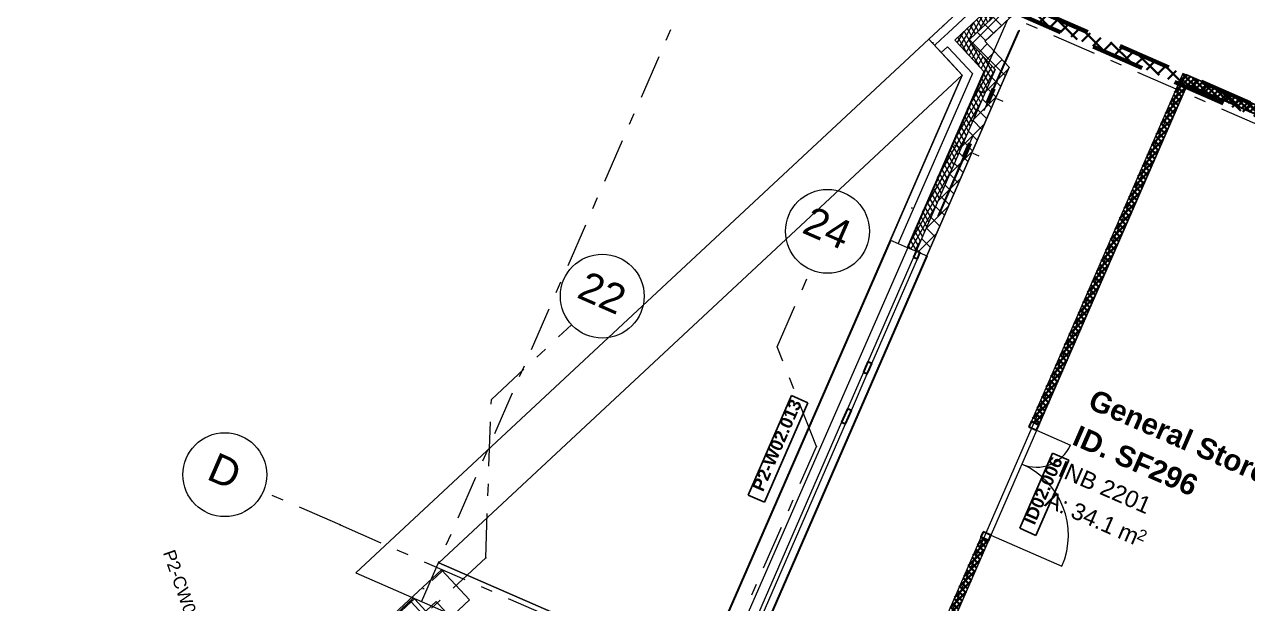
# Model space of a CAD drawing. Header units: millimetres. Extents: x -37281 to 954596, y -59787 to 956680.
# Drawn here: x -4049 to 10541, y -522 to 6379 of the extents above; entities that cross this region are included whole.
import ezdxf
from ezdxf.enums import TextEntityAlignment as Align

# ---------------------------------------------------------------- set-up
doc = ezdxf.new("R2010")
doc.units = ezdxf.units.MM
doc.header["$MEASUREMENT"] = 0
for name, pattern in [('Dot & Dashed', [670.277762, 352.777767, -176.388884, 0, -141.111112]), ('Double Dashed', [1093.611073, 529.166651, -211.666656, 141.111112, -211.666656]), ('Long Dashed', [1058.333302, 634.99999, -423.333311])]:
    doc.linetypes.add(name, pattern=pattern)
for name, color, linetype in [('A-15-M_Bracing', 7, 'Continuous'), ('A-15-MG_Structural_Grid', 7, 'Continuous'), ('A-20-M_Floor_Slab', 7, 'Continuous'), ('A-25-M_Wall_Ext_Existing_HUB', 7, 'Continuous'), ('A-25-M_Wall_Int', 7, 'Continuous'), ('ArchiCAD Window Markers', 7, 'Continuous'), ('ArchiCAD Windows', 7, 'Continuous'), ('Demolished_A-25-M_Wall_Int', 7, 'Continuous'), ('New_A-05-M_Gross_Int_Circulation', 7, 'Continuous'), ('New_A-15-MG_Structural_Grid_Phase_2', 7, 'Continuous'), ('New_A-25-M_Curtain_Wall', 7, 'Continuous'), ('New_A-25-M_Wall_Ext', 7, 'Continuous'), ('New_A-25-M_Wall_Int', 7, 'Continuous'), ('New_A-35-M_FFE-Zone', 7, 'Continuous'), ('New_ArchiCAD Door Markers', 7, 'Continuous'), ('New_ArchiCAD Doors', 7, 'Continuous')]:
    doc.layers.add(name, color=color, linetype=linetype)
for name, color, linetype, lineweight in [('A-15-M_Bracing_Pen_No__20', 7, 'Continuous', 0), ('A-15-M_Bracing_Pen_No__88', 8, 'Continuous', 20), ('A-20-M_Floor_Slab_Pen_No__89', 8, 'Continuous', 20), ('A-25-M_Curtain_Wall_Pen_No__85', 8, 'Continuous', 20), ('A-25-M_Wall_Ext_Existing_HUB_Pen_No__1', 7, 'Continuous', 13), ('A-25-M_Wall_Ext_Existing_HUB_Pen_No__87', 8, 'Continuous', 20), ('A-25-M_Wall_Int_Pen_No__1', 7, 'Continuous', 13), ('A-30-M_Stair_Pen_No__1', 7, 'Continuous', 13), ('A-30-M_Stair_Pen_No__2', 8, 'Continuous', 15), ('ArchiCAD Window Markers_Pen_No__1', 7, 'Continuous', 13), ('ArchiCAD Window Markers_Pen_No__5', 7, 'Continuous', 25), ('ArchiCAD Windows_Pen_No__1', 7, 'Continuous', 13), ('ArchiCAD Windows_Pen_No__83', 8, 'Continuous', 20), ('Demolished_A-25-M_Wall_Int_Pen_No__175', 1, 'Continuous', 35), ('Demolished_A-25-M_Wall_Int_Pen_No__177', 1, 'Continuous', 70), ('New_A-25-M_Curtain_Wall_Pen_No__87', 8, 'Continuous', 20), ('New_A-25-M_Curtain_Wall_Pen_No__90', 8, 'Continuous', 20), ('New_A-25-M_Wall_Ext_Pen_No__89', 8, 'Continuous', 20), ('New_A-25-M_Wall_Int_Pen_No__1', 7, 'Continuous', 13), ('New_A-25-M_Wall_Int_Pen_No__155', 5, 'Continuous', 35), ('New_ArchiCAD Door Markers_Pen_No__1', 7, 'Continuous', 13), ('New_ArchiCAD Door Markers_Pen_No__5', 7, 'Continuous', 25), ('New_ArchiCAD Doors_Pen_No__1', 7, 'Continuous', 13), ('New_ArchiCAD Zone Stamps_Pen_No__9', 7, 'Continuous', 13)]:
    doc.layers.add(name, color=color, linetype=linetype, lineweight=lineweight)
for name, color, linetype, lineweight, true_color in [('A-15-M_Bracing_Pen_No__28', 7, 'Continuous', 50, 0x2a2a2a), ('A-15-M_Bracing_Pen_No__81', 7, 'Continuous', 20, 0x6a6a6a), ('A-15-MG_Structural_Grid_Pen_No__163', 7, 'Continuous', 0, 0x750077), ('A-25-M_Curtain_Wall_Pen_No__46', 7, 'Continuous', 35, 0x444444), ('A-25-M_Wall_Ext_Existing_HUB_Pen_No__107', 7, 'Continuous', 15, 0xa6a6a6), ('A-25-M_Wall_Int_Pen_No__107', 7, 'Continuous', 15, 0xa6a6a6), ('ArchiCAD Windows_Pen_No__23', 7, 'Continuous', 30, 0x2a2a2a), ('ArchiCAD Windows_Pen_No__43', 7, 'Continuous', 30, 0x444444), ('New_A-05-M_Gross_Int_Circulation_Pen_No__74', 7, 'Continuous', 20, 0x606060), ('New_A-15-MG_Structural_Grid_Phase_2_Pen_No__222', 7, 'Continuous', 13, 0x65af33), ('New_A-25-M_Curtain_Wall_Pen_No__69', 7, 'Continuous', 20, 0x606060), ('New_A-35-M_FFE-Zone_Pen_No__74', 7, 'Continuous', 20, 0x606060), ('New_ArchiCAD Doors_Pen_No__43', 7, 'Continuous', 30, 0x444444), ('New_ArchiCAD Doors_Pen_No__63', 7, 'Continuous', 20, 0x606060)]:
    doc.layers.add(name, color=color, linetype=linetype, lineweight=lineweight, true_color=true_color)
doc.styles.add('GENERATED_STYLE_1', font='')
doc.styles.add('GENERATED_STYLE_2', font='')
doc.styles.add('GENERATED_STYLE_3', font='')
doc.styles.add('GENERATED_STYLE_4', font='')
doc.styles.get('GENERATED_STYLE_1').set_extended_font_data('Swis721 BT', bold=True)
doc.styles.get('GENERATED_STYLE_2').set_extended_font_data('Arial', bold=True)
doc.styles.get('GENERATED_STYLE_3').set_extended_font_data('Arial')
doc.styles.get('GENERATED_STYLE_4').set_extended_font_data('Swis721 BT')
doc.dimstyles.new('GENERATED_STYLE__2', dxfattribs={"dimtxt": 0.18, "dimasz": 273.6, "dimexe": 0.18, "dimexo": 0.0625, "dimgap": 0.09, "dimtad": 0, "dimtih": 1, "dimtoh": 1, "dimdec": 4, "dimzin": 0, "dimdsep": 46, "dimcen": 0.09, "dimadec": 0, "dimazin": 0, "dimtfac": 1, "dimtdec": 4, "dimtmove": 0, "dimatfit": 3, "dimldrblk": 'ARROWHEAD_5', "dimfxl": 1, "dimtolj": 1, "dimtzin": 0, "dimarcsym": 0})
pattern_1 = [(103.994, (0, 0), (-1137.96, 451.32), [0, -965.2, 0, -1079.5, 0, -1031.875]), (73.994, (0, 0), (-1195.13, 1745.3), [0, -520.7, 0, -869.95, 0, -333.375]), (33.994, (-311.5, -716.2), (785.41, 1814.82), [0, -317.5, 0, -1143, 0, -1492.25]), (23.994, (-311.5, -716.2), (250.28, 1972.77), [0, -158.75, 0, -749.3, 0, -857.25])]
pattern_2 = [(60, (0, 0), (-43.30127, 25), []), (120, (0, 0), (43.30127, 25), [])]
pattern_3 = [(45, (0, 0), (-91.9239, 91.9239), []), (135, (0, 0), (91.9239, 91.9239), [])]
pattern_4 = [(45, (0, 0), (-35.35534, 35.35534), []), (135, (0, 0), (35.35534, 35.35534), [])]

# ---------------------------------------------------------------- blocks, each defined once
blk = doc.blocks.new('General Store Room_INB 2201_17_3', base_point=(10519, 2073))
at = {"layer": 'New_A-35-M_FFE-Zone_Pen_No__74', "linetype": 'Continuous'}
for p, q in [((9823, 5669), (6306, -2397)), ((13388, 4115), (9823, 5669))]:
    blk.add_line(p, q, dxfattribs=at)
at = {"layer": 'New_ArchiCAD Zone Stamps_Pen_No__9'}
for tag, height, style, p in [('ROOM_NAME', 250, 'GENERATED_STYLE_2', (8722, 2041)), ('zoneNameLine2', 250, 'GENERATED_STYLE_2', (8534, 1609)), ('ROOM_NUMBER', 200, 'GENERATED_STYLE_3', (8345, 1188)), ('measuredAreaCode', 200, 'GENERATED_STYLE_3', (8188, 828)), ('DUMMY_649', 200, 'GENERATED_STYLE_3', (8496, 694)), ('DUMMY_650', 200, 'GENERATED_STYLE_3', (8985, 481)), ('DUMMY_651', 133, 'GENERATED_STYLE_3', (9264, 374))]:
    blk.add_attdef(tag, text='', height=height, rotation=336.4404, dxfattribs=dict(at, style=style)).set_placement(p, align=Align.TOP_LEFT)
blk = doc.blocks.new('Hub Circulation-Second_SF014_18_3', base_point=(12677, 5773))
at = {"layer": 'New_A-05-M_Gross_Int_Circulation_Pen_No__74', "linetype": 'Continuous'}
for p, q in [((7791, 6537), (7409, 6181)), ((7409, 6181), (7697, 5872)), ((7697, 5872), (6715, 3621)), ((6235, -2399), (9805, 5787)), ((9805, 5787), (12144, 4767)), ((6715, 3621), (4492, -1476))]:
    blk.add_line(p, q, dxfattribs=at)
at = {"layer": 'New_ArchiCAD Zone Stamps_Pen_No__9'}
for tag, height, style, p in [('ROOM_NAME', 250, 'GENERATED_STYLE_2', (11347, 7549)), ('zoneNameLine2', 250, 'GENERATED_STYLE_2', (11158, 7117)), ('ROOM_NUMBER', 200, 'GENERATED_STYLE_3', (10970, 6696)), ('measuredAreaCode', 200, 'GENERATED_STYLE_3', (10813, 6336)), ('ROOM_WALLS_PRM', 200, 'GENERATED_STYLE_3', (11120, 6202)), ('DUMMY_649', 200, 'GENERATED_STYLE_3', (11749, 5928)), ('DUMMY_650', 133, 'GENERATED_STYLE_3', (12029, 5821))]:
    blk.add_attdef(tag, text='', height=height, rotation=336.4404, dxfattribs=dict(at, style=style)).set_placement(p, align=Align.TOP_LEFT)
blk = doc.blocks.new('Slab_3_3', base_point=(4098, -1742))
at = {"layer": 'A-20-M_Floor_Slab_Pen_No__89', "linetype": 'Continuous', "flags": 128}
blk.add_lwpolyline([(4098, -1742), (7679, 6433), (7409, 6182), (7864, 6610), (7781, 6699), (15385, 13776), (15456, 13700), (17775, 15858), (18446, 15136), (19354, 17218), (53673, 2253), (46448, -14318), (43562, -13060), (41505, -17778), (12656, -5199), (14459, -1065), (11927, 39), (10024, -4326)], close=True, dxfattribs=at)
blk = doc.blocks.new('Slab_5_3', base_point=(7137, 5777))
at = {"layer": 'A-20-M_Floor_Slab_Pen_No__89', "linetype": 'Continuous', "flags": 128}
blk.add_lwpolyline([(7137, 5777), (892, -35), (4010, -1395)], close=True, dxfattribs=at)
blk = doc.blocks.new('Slab_10_3', base_point=(-2725, -4069))
at = {"layer": 'New_A-25-M_Wall_Ext_Pen_No__89', "linetype": 'Continuous', "flags": 128}
blk.add_lwpolyline([(-2725, -4069), (977, -624), (861, -499), (-2841, -3944)], close=True, dxfattribs=at)
blk = doc.blocks.new('Curtain Wall_10_3')
at = {"layer": 'New_A-25-M_Curtain_Wall_Pen_No__87', "linetype": 'Continuous', "flags": 128}
for points in [[(602, -467), (565, -501), (-2033, -2919), (-2052, -2936), (-2070, -2953), (-3096, -3909), (-3133, -3943)], [(-2044, -2908), (554, -490)], [(591, -456), (554, -490)], [(554, -490), (565, -501)], [(565, -501), (701, -648)], [(602, -467), (591, -456)], [(602, -467), (602, -467)], [(738, -614), (602, -467)], [(738, -614), (701, -648), (-1897, -3066), (-1915, -3083), (-1934, -3100), (-2960, -4055), (-2997, -4089)], [(738, -614), (738, -614)], [(-2044, -2908), (-2081, -2942)], [(-2033, -2919), (-2044, -2908)], [(-3107, -3897), (-2081, -2942)], [(-2081, -2942), (-2070, -2953)], [(-2070, -2953), (-1934, -3100)], [(-2033, -2919), (-1897, -3066)], [(-3144, -3931), (-3107, -3897)], [(-3133, -3943), (-3144, -3931)], [(-3107, -3897), (-3096, -3909)], [(-3096, -3909), (-2960, -4055)], [(-3133, -3943), (-3133, -3943)], [(-2997, -4089), (-3133, -3943)], [(-2997, -4089), (-2997, -4089)]]:
    blk.add_lwpolyline(points, dxfattribs=at)
blk = doc.blocks.new('Triple Window 19')
at = {"layer": 'ArchiCAD Windows_Pen_No__1', "linetype": 'Continuous'}
for p, q in [((-2818, 0), (-2818, -50)), ((2818, 0), (2818, -50))]:
    blk.add_line(p, q, dxfattribs=at)
at = {"layer": 'ArchiCAD Windows_Pen_No__23', "linetype": 'Continuous'}
for p, q in [((-2818, 335), (2818, 335)), ((-2818, -140), (2818, -140))]:
    blk.add_line(p, q, dxfattribs=at)
at = {"layer": 'ArchiCAD Windows_Pen_No__43', "linetype": 'Continuous'}
for p, q in [((-2818, 0), (-2743, 0)), ((-2743, 0), (-2743, -50)), ((-1380, -50), (-1380, 0)), ((-1380, 0), (-1312, 0)), ((-1312, 0), (-1244, 0)), ((-1244, 0), (-1244, -50)), ((-770, -50), (-770, 0)), ((-770, 0), (-682, 0)), ((-682, 0), (-595, 0)), ((-595, 0), (-595, -50)), ((2743, -50), (2743, 0)), ((2743, 0), (2818, 0)), ((-2743, -50), (-2818, -50)), ((-1312, -50), (-1380, -50)), ((-1244, -50), (-1312, -50)), ((-682, -50), (-770, -50)), ((-595, -50), (-682, -50)), ((2818, -50), (2743, -50))]:
    blk.add_line(p, q, dxfattribs=at)
at = {"layer": 'ArchiCAD Windows_Pen_No__83', "linetype": 'Continuous'}
for p, q in [((-2743, 0), (-1380, 0)), ((-1244, 0), (-770, 0)), ((-595, 0), (2743, 0)), ((-1380, -50), (-2743, -50)), ((-770, -50), (-1244, -50)), ((2743, -50), (-595, -50))]:
    blk.add_line(p, q, dxfattribs=at)
blk = doc.blocks.new('Window Stamp 18_2')
at = {"layer": 'ArchiCAD Window Markers_Pen_No__5', "linetype": 'Continuous'}
for p, q in [((647, 339), (-647, 339)), ((-647, 339), (-647, 127)), ((647, 127), (647, 339)), ((-647, 127), (647, 127)), ((-647, 127), (647, 127))]:
    blk.add_line(p, q, dxfattribs=at)
at = {"layer": 'ArchiCAD Window Markers_Pen_No__1', "style": 'GENERATED_STYLE_1'}
blk.add_attdef('AC_WIDO_ID', text='', height=150, dxfattribs=at).set_placement((-589, 172), align=Align.BOTTOM_LEFT)
blk = doc.blocks.new('Wall_8_3', base_point=(3808, -1858))
at = {"layer": 'A-25-M_Wall_Ext_Existing_HUB_Pen_No__107', "linetype": 'Continuous'}
h = blk.add_hatch(dxfattribs=at)
h.set_pattern_fill('Batt_Insulation_0003', color=256, style=0, pattern_type=2)
h.set_pattern_definition(pattern_2)
h.paths.add_polyline_path([(7396, 5821), (6481, 3723), (6587, 3677), (7532, 5844)])
h = blk.add_hatch(dxfattribs=at)
h.set_pattern_fill('Concrete_Block_0003', color=256, style=0, pattern_type=2)
h.set_pattern_definition(pattern_3)
h.paths.add_polyline_path([(7532, 5844), (6587, 3677), (6587, 3677), (6633, 3657), (6715, 3621), (7697, 5872)])
h = blk.add_hatch(dxfattribs=at)
h.set_pattern_fill('613_01__ad_AR_SAND_0003', color=256, style=0, pattern_type=2)
h.set_pattern_definition(pattern_1)
h.paths.add_polyline_path([(6280, 3811), (6374, 3770), (7258, 5797), (7137, 5777)])
at = {"layer": 'A-25-M_Wall_Ext_Existing_HUB_Pen_No__1', "linetype": 'Continuous'}
for p, q in [((7532, 5844), (6587, 3677)), ((7258, 5797), (6374, 3770)), ((7396, 5821), (6481, 3723)), ((6280, 3811), (6374, 3770)), ((6374, 3770), (6481, 3723)), ((6481, 3723), (6587, 3677)), ((6587, 3677), (6587, 3677)), ((6587, 3677), (6633, 3657)), ((6633, 3657), (6715, 3621))]:
    blk.add_line(p, q, dxfattribs=at)
at = {"layer": 'A-25-M_Wall_Ext_Existing_HUB_Pen_No__1', "linetype": 'Continuous', "flags": 128}
for points in [[(6715, 3621), (7697, 5872)], [(7137, 5777), (6280, 3811)]]:
    blk.add_lwpolyline(points, dxfattribs=at)
at = {"layer": 'ArchiCAD Window Markers'}
ref = blk.add_blockref('Window Stamp 18_2', (5154, 1228), dxfattribs=dict(at, rotation=66.44041487563835))
ref.add_attrib('AC_WIDO_ID', 'P2-W02.013', dxfattribs={"layer": 'ArchiCAD Window Markers_Pen_No__1', "color": 7, "height": 150, "rotation": 66.4404, "style": 'GENERATED_STYLE_1'}).set_placement((4802, 784), align=Align.BOTTOM_LEFT)
at = {"layer": 'ArchiCAD Windows', "color": 251, "linetype": 'Continuous', "lineweight": 20, "true_color": 0x606060, "xscale": -1, "zscale": 1000, "rotation": 66.44041487563835}
blk.add_blockref('Triple Window 19', (5461, 1094), dxfattribs=at)
blk = doc.blocks.new('Wall_15_3', base_point=(-98, -155))
at = {"layer": 'A-25-M_Wall_Ext_Existing_HUB_Pen_No__107', "linetype": 'Continuous'}
h = blk.add_hatch(dxfattribs=at)
h.set_pattern_fill('613_01__ad_AR_SAND_0003', color=256, style=0, pattern_type=2)
h.set_pattern_definition(pattern_1)
h.paths.add_polyline_path([(3808, -1858), (3902, -1899), (4061, -1536), (4010, -1395)])
h = blk.add_hatch(dxfattribs=at)
h.set_pattern_fill('Batt_Insulation_0003', color=256, style=0, pattern_type=2)
h.set_pattern_definition(pattern_2)
h.paths.add_polyline_path([(4009, -1946), (4115, -1992), (4174, -1855), (4118, -1697)])
h = blk.add_hatch(dxfattribs=at)
h.set_pattern_fill('Concrete_Block_0003', color=256, style=0, pattern_type=2)
h.set_pattern_definition(pattern_3)
h.paths.add_polyline_path([(4115, -1992), (4243, -2048), (4174, -1855)])
at = {"layer": 'A-25-M_Wall_Ext_Existing_HUB_Pen_No__1', "linetype": 'Continuous'}
for p, q in [((3808, -1858), (4010, -1395)), ((3902, -1899), (4061, -1536)), ((4009, -1946), (4118, -1697)), ((4115, -1992), (4174, -1855))]:
    blk.add_line(p, q, dxfattribs=at)
at = {"layer": 'A-25-M_Wall_Ext_Existing_HUB_Pen_No__1', "linetype": 'Continuous', "flags": 128}
for points in [[(3902, -1899), (3808, -1858)], [(4009, -1946), (3902, -1899)], [(4115, -1992), (4009, -1946)], [(4243, -2048), (4115, -1992)]]:
    blk.add_lwpolyline(points, dxfattribs=at)
at = {"layer": 'A-25-M_Wall_Ext_Existing_HUB_Pen_No__87', "linetype": 'Continuous', "flags": 128}
for points in [[(4010, -1395), (892, -35)], [(-98, -155), (977, -624)], [(1043, -653), (3808, -1858)]]:
    blk.add_lwpolyline(points, dxfattribs=at)
blk = doc.blocks.new('Wall_16_3', base_point=(-98, -155))
at = {"layer": 'A-25-M_Wall_Ext_Existing_HUB_Pen_No__87', "linetype": 'Continuous', "flags": 128}
for points in [[(6738, 6206), (-98, -155)], [(7137, 5777), (6738, 6206)], [(892, -35), (7137, 5777)]]:
    blk.add_lwpolyline(points, dxfattribs=at)
blk = doc.blocks.new('Wall_19_3', base_point=(10142, -4103))
at = {"layer": 'A-25-M_Wall_Int_Pen_No__107', "linetype": 'Continuous'}
for points in [[(12731, 2159), (10023, -4051), (10037, -4057), (12745, 2153)], [(10142, -4103), (12850, 2108), (12836, 2114), (10128, -4097)]]:
    blk.add_hatch(color=256, dxfattribs=at).paths.add_polyline_path(points)
at = {"layer": 'A-25-M_Wall_Int_Pen_No__1', "linetype": 'Continuous'}
for p, q in [((12745, 2153), (10037, -4057)), ((10128, -4097), (12836, 2114))]:
    blk.add_line(p, q, dxfattribs=at)
at = {"layer": 'A-25-M_Wall_Int_Pen_No__1', "linetype": 'Continuous', "flags": 128}
for points in [[(12731, 2159), (10023, -4051)], [(10142, -4103), (12850, 2108)], [(12850, 2108), (12731, 2159)], [(10023, -4051), (10142, -4103)]]:
    blk.add_lwpolyline(points, dxfattribs=at)
blk = doc.blocks.new('Wall_78_3', base_point=(17337, 16069))
at = {"layer": 'A-25-M_Wall_Ext_Existing_HUB_Pen_No__107', "linetype": 'Continuous'}
h = blk.add_hatch(dxfattribs=at)
h.set_pattern_fill('613_01__ad_AR_SAND_0003', color=256, style=0, pattern_type=2)
h.set_pattern_definition(pattern_1)
h.paths.add_polyline_path([(7468, 6885), (6738, 6206), (6808, 6131), (7537, 6810)])
h = blk.add_hatch(dxfattribs=at)
h.set_pattern_fill('Batt_Insulation_0003', color=256, style=0, pattern_type=2)
h.set_pattern_definition(pattern_2)
h.paths.add_polyline_path([(7132, 6273), (7211, 6189), (7696, 6640), (7617, 6724)])
h = blk.add_hatch(dxfattribs=at)
h.set_pattern_fill('Concrete_Block_0003', color=256, style=0, pattern_type=2)
h.set_pattern_definition(pattern_3)
h.paths.add_polyline_path([(7313, 6284), (7409, 6182), (7791, 6537), (7696, 6640)])
h = blk.add_hatch(dxfattribs=at)
h.set_pattern_fill('Concrete_Block_0003', color=256, style=0, pattern_type=2)
h.set_pattern_definition(pattern_3)
h.paths.add_polyline_path([(7306, 6086), (7409, 6182), (7313, 6284), (7211, 6189)])
h = blk.add_hatch(dxfattribs=at)
h.set_pattern_fill('Batt_Insulation_0003', color=256, style=0, pattern_type=2)
h.set_pattern_definition(pattern_2)
h.paths.add_polyline_path([(7127, 6110), (7211, 6189), (7132, 6273), (7048, 6194)])
h = blk.add_hatch(dxfattribs=at)
h.set_pattern_fill('Batt_Insulation_0003', color=256, style=0, pattern_type=2)
h.set_pattern_definition(pattern_2)
h.paths.add_polyline_path([(7222, 6008), (7306, 6086), (7211, 6189), (7127, 6110)])
h = blk.add_hatch(dxfattribs=at)
h.set_pattern_fill('613_01__ad_AR_SAND_0003', color=256, style=0, pattern_type=2)
h.set_pattern_definition(pattern_1)
h.paths.add_polyline_path([(6966, 5961), (7041, 6031), (6963, 6115), (6888, 6045)])
h = blk.add_hatch(dxfattribs=at)
h.set_pattern_fill('613_01__ad_AR_SAND_0003', color=256, style=0, pattern_type=2)
h.set_pattern_definition(pattern_1)
h.paths.add_polyline_path([(7061, 5858), (7136, 5928), (7041, 6031), (6966, 5961)])
at = {"layer": 'A-25-M_Wall_Ext_Existing_HUB_Pen_No__1', "linetype": 'Continuous'}
for p, q in [((7537, 6810), (6969, 6280)), ((7617, 6724), (7132, 6273)), ((7696, 6640), (7313, 6284)), ((6969, 6280), (6883, 6200)), ((7313, 6284), (7211, 6189)), ((6883, 6200), (6808, 6131)), ((7132, 6273), (7048, 6194)), ((7127, 6110), (7048, 6194)), ((7306, 6086), (7211, 6189)), ((6963, 6115), (6888, 6045)), ((6888, 6045), (6966, 5961)), ((6963, 6115), (7041, 6031)), ((7041, 6031), (7136, 5928)), ((7222, 6008), (7127, 6110)), ((6966, 5961), (7061, 5858))]:
    blk.add_line(p, q, dxfattribs=at)
at = {"layer": 'A-25-M_Wall_Ext_Existing_HUB_Pen_No__1', "linetype": 'Continuous', "flags": 128}
for points in [[(7468, 6885), (6738, 6206)], [(7409, 6182), (7791, 6537)], [(6738, 6206), (7061, 5858)]]:
    blk.add_lwpolyline(points, dxfattribs=at)
blk = doc.blocks.new('Wall_92_3', base_point=(7780, 6661))
at = {"layer": 'Demolished_A-25-M_Wall_Int_Pen_No__175', "linetype": 'Continuous'}
h = blk.add_hatch(dxfattribs=at)
h.set_pattern_fill('Concrete_Block_0003', color=256, style=0, pattern_type=2)
h.set_pattern_definition(pattern_3)
h.paths.add_polyline_path([(7734, 6555), (7728, 6541), (11492, 4900), (11498, 4914), (11538, 5005), (11544, 5019), (7780, 6661), (7774, 6647)])
h = blk.add_hatch(dxfattribs=at)
h.set_pattern_fill('Concrete_Block_0003', color=256, style=0, pattern_type=2)
h.set_pattern_definition(pattern_3)
h.paths.add_polyline_path([(12604, 4432), (12598, 4418), (12883, 4294), (12889, 4307), (12929, 4399), (12935, 4413), (12650, 4537), (12644, 4523)])
at = {"layer": 'Demolished_A-25-M_Wall_Int_Pen_No__177', "linetype": 'Long Dashed'}
for p, q in [((11498, 4914), (11538, 5005)), ((11544, 5019), (11524, 5028)), ((11538, 5005), (11544, 5019)), ((11492, 4900), (11472, 4909)), ((11492, 4900), (11498, 4914)), ((12604, 4432), (12644, 4523)), ((12644, 4523), (12650, 4537)), ((12650, 4537), (12670, 4528)), ((12598, 4418), (12604, 4432)), ((12598, 4418), (12618, 4409))]:
    blk.add_line(p, q, dxfattribs=at)
at = {"layer": 'Demolished_A-25-M_Wall_Int_Pen_No__177', "linetype": 'Long Dashed', "flags": 128}
for points in [[(7780, 6661), (7728, 6541)], [(11544, 5019), (7780, 6661)], [(7728, 6541), (11492, 4900)], [(12935, 4413), (12650, 4537)], [(12598, 4418), (12883, 4294)]]:
    blk.add_lwpolyline(points, dxfattribs=at)
blk = doc.blocks.new('Wall_101_3', base_point=(6738, 6206))
at = {"layer": 'A-25-M_Wall_Ext_Existing_HUB_Pen_No__107', "linetype": 'Continuous'}
h = blk.add_hatch(dxfattribs=at)
h.set_pattern_fill('Concrete_Block_0003', color=256, style=0, pattern_type=2)
h.set_pattern_definition(pattern_3)
h.paths.add_polyline_path([(7306, 6086), (7532, 5844), (7697, 5872), (7409, 6182)])
h = blk.add_hatch(dxfattribs=at)
h.set_pattern_fill('Batt_Insulation_0003', color=256, style=0, pattern_type=2)
h.set_pattern_definition(pattern_2)
h.paths.add_polyline_path([(7222, 6008), (7396, 5821), (7532, 5844), (7306, 6086)])
h = blk.add_hatch(dxfattribs=at)
h.set_pattern_fill('613_01__ad_AR_SAND_0003', color=256, style=0, pattern_type=2)
h.set_pattern_definition(pattern_1)
h.paths.add_polyline_path([(7061, 5858), (7137, 5777), (7258, 5797), (7136, 5928)])
at = {"layer": 'A-25-M_Wall_Ext_Existing_HUB_Pen_No__1', "linetype": 'Continuous'}
for p, q in [((7222, 6008), (7396, 5821)), ((7306, 6086), (7532, 5844)), ((7136, 5928), (7258, 5797))]:
    blk.add_line(p, q, dxfattribs=at)
at = {"layer": 'A-25-M_Wall_Ext_Existing_HUB_Pen_No__1', "linetype": 'Continuous', "flags": 128}
for points in [[(7697, 5872), (7409, 6182)], [(7061, 5858), (7137, 5777)]]:
    blk.add_lwpolyline(points, dxfattribs=at)
blk = doc.blocks.new('Wall_113_3', base_point=(9769, 5794))
at = {"layer": 'A-25-M_Wall_Int_Pen_No__107', "linetype": 'Continuous'}
blk.add_hatch(color=256, dxfattribs=at).paths.add_polyline_path([(13392, 4122), (13386, 4108), (13404, 4113), (13405, 4116)])
at = {"layer": 'New_A-25-M_Wall_Int_Pen_No__155', "linetype": 'Continuous'}
h = blk.add_hatch(dxfattribs=at)
h.set_pattern_fill('Grid_5x5_Diagonal_0003', color=256, style=0, pattern_type=2)
h.set_pattern_definition(pattern_4)
h.paths.add_polyline_path([(13545, 4148), (9769, 5794), (9776, 5774), (9778, 5771), (9788, 5745), (9801, 5713), (9811, 5686), (9813, 5682), (9820, 5663), (13386, 4108), (13392, 4122), (13409, 4114), (13414, 4115), (13446, 4123), (13486, 4133), (13516, 4141), (13521, 4142)])
at = {"layer": 'A-25-M_Wall_Int_Pen_No__1', "linetype": 'Continuous'}
blk.add_line((13405, 4116), (13404, 4113), dxfattribs=at)
at = {"layer": 'New_A-25-M_Wall_Int_Pen_No__1', "linetype": 'Continuous', "flags": 128}
for points in [[(13545, 4148), (9769, 5794)], [(9820, 5663), (13386, 4108)]]:
    blk.add_lwpolyline(points, dxfattribs=at)
blk = doc.blocks.new('Door Stamp 17[21]_3', base_point=(7660, 958))
at = {"layer": 'New_ArchiCAD Door Markers_Pen_No__5', "linetype": 'Continuous'}
for p, q in [((8214, 1269), (7823, 374)), ((8017, 289), (8408, 1185)), ((8017, 289), (8408, 1185)), ((8408, 1185), (8214, 1269)), ((7823, 374), (8017, 289))]:
    blk.add_line(p, q, dxfattribs=at)
at = {"layer": 'New_ArchiCAD Door Markers_Pen_No__1', "style": 'GENERATED_STYLE_1'}
blk.add_attdef('AC_WIDO_ID', text='', height=150, rotation=66.4404, dxfattribs=at).set_placement((8041, 387), align=Align.BOTTOM_LEFT)
blk = doc.blocks.new('Double Door Asymmetric 19[22]_3')
at = {"layer": 'New_ArchiCAD Doors_Pen_No__1', "linetype": 'Continuous'}
for p, q in [((7975, 1644), (7962, 1650)), ((7978, 1643), (7975, 1644)), ((7996, 1635), (7978, 1643)), ((8019, 1625), (7996, 1635)), ((8037, 1617), (8019, 1625)), ((8040, 1616), (8037, 1617)), ((8053, 1610), (8040, 1616)), ((7372, 260), (7358, 266)), ((7375, 259), (7372, 260)), ((7392, 251), (7375, 259)), ((7415, 241), (7392, 251)), ((7433, 233), (7415, 241)), ((7436, 232), (7433, 233)), ((7450, 226), (7436, 232))]:
    blk.add_line(p, q, dxfattribs=at)
at = {"layer": 'New_ArchiCAD Doors_Pen_No__43', "linetype": 'Continuous'}
for p, q in [((7959, 1644), (7933, 1583)), ((7959, 1644), (7962, 1650)), ((8051, 1604), (7959, 1644)), ((8053, 1610), (7962, 1650)), ((8051, 1604), (8053, 1610)), ((7933, 1583), (8024, 1543)), ((8024, 1543), (8051, 1604)), ((7387, 333), (7361, 272)), ((7479, 293), (7387, 333)), ((7453, 232), (7479, 293)), ((7361, 272), (7358, 266)), ((7450, 226), (7358, 266)), ((7361, 272), (7453, 232)), ((7453, 232), (7450, 226))]:
    blk.add_line(p, q, dxfattribs=at)
at = {"layer": 'New_ArchiCAD Doors_Pen_No__63', "linetype": 'Continuous'}
for p, q in [((8024, 1543), (8428, 1367)), ((7479, 293), (8326, -76))]:
    blk.add_line(p, q, dxfattribs=at)
for centre, radius, start, end in [((8024, 1543), 440, 246.4404, 336.4404), ((7479, 293), 924, 336.4404, 66.4404)]:
    blk.add_arc(centre, radius, start, end, dxfattribs=at)
at = {"layer": 'New_ArchiCAD Door Markers'}
ref = blk.add_blockref('Door Stamp 17[21]_3', (7660, 958), dxfattribs=at)
ref.add_attrib('AC_WIDO_ID', 'ID02.006', dxfattribs={"layer": 'New_ArchiCAD Door Markers_Pen_No__1', "color": 7, "height": 150, "rotation": 66.4404, "style": 'GENERATED_STYLE_1'}).set_placement((8041, 387), align=Align.BOTTOM_LEFT)
blk = doc.blocks.new('Wall_140_3', base_point=(-1917, -21005))
at = {"layer": 'New_A-25-M_Wall_Int_Pen_No__155', "linetype": 'Continuous'}
h = blk.add_hatch(dxfattribs=at)
h.set_pattern_fill('Grid_5x5_Diagonal_0003', color=256, style=0, pattern_type=2)
h.set_pattern_definition(pattern_4)
h.paths.add_polyline_path([(7962, 1650), (7975, 1644), (7978, 1643), (7996, 1635), (8019, 1625), (8037, 1617), (8040, 1616), (8053, 1610), (9820, 5663), (9813, 5682), (9811, 5686), (9801, 5713), (9788, 5745), (9778, 5771), (9776, 5774), (9769, 5794)])
h = blk.add_hatch(dxfattribs=at)
h.set_pattern_fill('Grid_5x5_Diagonal_0003', color=256, style=0, pattern_type=2)
h.set_pattern_definition(pattern_4)
h.paths.add_polyline_path([(5335, -4375), (5348, -4381), (5351, -4382), (5368, -4389), (5391, -4399), (5410, -4407), (5412, -4409), (5426, -4415), (6092, -2887), (6079, -2881), (6085, -2867), (6098, -2873), (6300, -2411), (6286, -2405), (6292, -2391), (6306, -2397), (7450, 226), (7436, 232), (7433, 233), (7415, 241), (7392, 251), (7375, 259), (7372, 260), (7358, 266), (6047, -2742), (6041, -2756), (6039, -2758), (6014, -2817), (6013, -2820), (6007, -2834)])
at = {"layer": 'New_A-25-M_Wall_Int_Pen_No__1', "linetype": 'Continuous'}
for p, q in [((7975, 1644), (7962, 1650)), ((7978, 1643), (7975, 1644)), ((7996, 1635), (7978, 1643)), ((8019, 1625), (7996, 1635)), ((8037, 1617), (8019, 1625)), ((8040, 1616), (8037, 1617)), ((8053, 1610), (8040, 1616)), ((7372, 260), (7358, 266)), ((7375, 259), (7372, 260)), ((7392, 251), (7375, 259)), ((7415, 241), (7392, 251)), ((7433, 233), (7415, 241)), ((7436, 232), (7433, 233)), ((7450, 226), (7436, 232))]:
    blk.add_line(p, q, dxfattribs=at)
at = {"layer": 'New_A-25-M_Wall_Int_Pen_No__1', "linetype": 'Continuous', "flags": 128}
for points in [[(9769, 5794), (7962, 1650)], [(8053, 1610), (9820, 5663)], [(7358, 266), (6047, -2742)], [(6306, -2397), (7450, 226)]]:
    blk.add_lwpolyline(points, dxfattribs=at)
at = {"layer": 'New_ArchiCAD Doors', "color": 251, "linetype": 'Continuous', "lineweight": 20, "true_color": 0x606060}
blk.add_blockref('Double Door Asymmetric 19[22]_3', (0, 0), dxfattribs=at)
blk = doc.blocks.new('Column_13_3', base_point=(7837, 6360))
at = {"layer": 'A-15-M_Bracing_Pen_No__81', "linetype": 'Continuous', "lineweight": 0, "true_color": 0x353535}
blk.add_hatch(color=250, dxfattribs=at).paths.add_polyline_path([(7516, 5611), (7507, 5615), (7434, 5448), (7443, 5444)])
at = {"layer": 'A-15-M_Bracing_Pen_No__20', "linetype": 'Continuous'}
for p, q in [((7514, 5618), (7552, 5707)), ((7401, 5561), (7328, 5593)), ((7436, 5440), (7397, 5351)), ((7548, 5497), (7621, 5465))]:
    blk.add_line(p, q, dxfattribs=at)
blk.add_point((7475, 5529), dxfattribs=at)
at = {"layer": 'A-15-M_Bracing_Pen_No__28', "linetype": 'Continuous'}
for p, q in [((7507, 5615), (7434, 5448)), ((7516, 5611), (7443, 5444)), ((7507, 5615), (7516, 5611)), ((7434, 5448), (7443, 5444))]:
    blk.add_line(p, q, dxfattribs=at)
at = {"layer": 'A-15-M_Bracing_Pen_No__88', "linetype": 'Continuous', "flags": 128}
for points in [[(7507, 5615), (7811, 6312)], [(7516, 5611), (7820, 6308)], [(7811, 6312), (7820, 6308)]]:
    blk.add_lwpolyline(points, dxfattribs=at)
blk = doc.blocks.new('Column_14_3', base_point=(6829, 4048))
at = {"layer": 'A-15-M_Bracing_Pen_No__81', "linetype": 'Continuous', "lineweight": 0, "true_color": 0x353535}
blk.add_hatch(color=250, dxfattribs=at).paths.add_polyline_path([(7232, 4960), (7223, 4964), (7150, 4797), (7159, 4793)])
at = {"layer": 'A-15-M_Bracing_Pen_No__20', "linetype": 'Continuous'}
for p, q in [((7230, 4967), (7269, 5056)), ((7117, 4910), (7044, 4942)), ((7264, 4846), (7337, 4814)), ((7152, 4789), (7113, 4700))]:
    blk.add_line(p, q, dxfattribs=at)
blk.add_point((7191, 4878), dxfattribs=at)
at = {"layer": 'A-15-M_Bracing_Pen_No__28', "linetype": 'Continuous'}
for p, q in [((7223, 4964), (7150, 4797)), ((7223, 4964), (7232, 4960)), ((7232, 4960), (7159, 4793)), ((7150, 4797), (7159, 4793))]:
    blk.add_line(p, q, dxfattribs=at)
at = {"layer": 'A-15-M_Bracing_Pen_No__88', "linetype": 'Continuous', "flags": 128}
for points in [[(7150, 4797), (6846, 4099)], [(7159, 4793), (6855, 4095)], [(6855, 4095), (6846, 4099)]]:
    blk.add_lwpolyline(points, dxfattribs=at)
blk = doc.blocks.new('ST01.03')
at = {"layer": 'A-30-M_Stair_Pen_No__1', "linetype": 'Continuous'}
for p, q in [((0, 1590), (0, 4399.048)), ((0, 4399.048), (2697, 4399.048)), ((2697, 4399.048), (2697, 0)), ((650, 1355), (650, 3799.048)), ((650, 3799.048), (2047, 3799.048)), ((2047, 3799.048), (2047, 0)), ((0, 3080), (1300, 3080)), ((1300, 1120), (1300, 3199.048)), ((1300, 3199.048), (1397, 3199.048)), ((1397, 3199.048), (1397, 0)), ((2697, 3080), (1397, 3080)), ((0, 2800), (1300, 2800)), ((2697, 2800), (1397, 2800)), ((0, 2520), (1300, 2520)), ((2697, 2520), (1397, 2520)), ((0, 2240), (1300, 2240)), ((2697, 2240), (1397, 2240)), ((0, 1960), (1300, 1960)), ((2697, 1960), (1397, 1960)), ((0, 1680), (1300, 1680)), ((2697, 1680), (1397, 1680)), ((0, 1590), (1300, 1120)), ((525.532, 1400), (1300, 1400)), ((2697, 1400), (1397, 1400)), ((2697, 1120), (1397, 1120)), ((2697, 840), (1397, 840)), ((2697, 560), (1397, 560)), ((2697, 280), (1397, 280)), ((2047, 0), (1397, 280)), ((2047, 0), (2697, 280)), ((2697, 0), (1397, 0)), ((2697, 0), (1397, 0))]:
    blk.add_line(p, q, dxfattribs=at)
blk.add_point((1300, 1120), dxfattribs=at)
blk = doc.blocks.new('Standard grid marker')
at = {"layer": 'A-15-MG_Structural_Grid_Pen_No__163', "linetype": 'Double Dashed'}
blk.add_line((1000, 0), (29726, 0), dxfattribs=at)
at = {"layer": 'A-15-MG_Structural_Grid_Pen_No__163', "style": 'GENERATED_STYLE_4'}
for tag, p in [('AC_MarkerText_1_0', (-500, 41)), ('AC_MarkerText_1_1', (31226, 41))]:
    blk.add_attdef(tag, text='', height=350, rotation=90, dxfattribs=at).set_placement(p, align=Align.MIDDLE_CENTER)
blk = doc.blocks.new('Standard grid marker_3')
at = {"layer": 'A-15-MG_Structural_Grid_Pen_No__163', "linetype": 'Double Dashed'}
for q in [(0, 0), (74255, 0)]:
    blk.add_line((1000, 0), q, dxfattribs=at)
at = {"layer": 'A-15-MG_Structural_Grid_Pen_No__163', "linetype": 'Continuous'}
blk.add_circle((-500, 0), 500, dxfattribs=at)
at = {"layer": 'A-15-MG_Structural_Grid_Pen_No__163', "linetype": 'Double Dashed'}
blk.add_point((1000, 0), dxfattribs=at)
blk.add_point((1000, 0), dxfattribs=at)
at = {"layer": 'A-15-MG_Structural_Grid_Pen_No__163', "style": 'GENERATED_STYLE_4'}
for tag, p in [('AC_MarkerText_1_0', (-500, 43)), ('AC_MarkerText_1_1', (75755, 43))]:
    blk.add_attdef(tag, text='', height=350, rotation=360, dxfattribs=at).set_placement(p, align=Align.MIDDLE_CENTER)
blk = doc.blocks.new('ST01.03_2')
at = {"layer": 'A-30-M_Stair_Pen_No__2', "linetype": 'Continuous'}
blk.add_hatch(color=256, dxfattribs=at).paths.add_polyline_path([(750, 0, 1), (550, 0, 1)])
at = {"layer": 'A-30-M_Stair_Pen_No__1', "linetype": 'Continuous'}
for p, q in [((0, 1590), (0, 4399.048)), ((0, 4399.048), (2697, 4399.048)), ((2697, 4399.048), (2697, 0)), ((650, 1355), (650, 3799.048)), ((650, 3799.048), (2047, 3799.048)), ((2047, 3799.048), (2047, 0)), ((1300, 1120), (1300, 3199.048)), ((1300, 3199.048), (1397, 3199.048)), ((1397, 3199.048), (1397, 0)), ((0, 1590), (1300, 1120)), ((0, 0), (0, 1483.665)), ((0, 1483.665), (1300, 1013.665)), ((0, 1400), (231.414, 1400)), ((650, 1248.665), (0, 968.665)), ((650, 0), (650, 1248.665)), ((650, 1248.665), (1300, 968.665)), ((0, 1120), (1005.882, 1120)), ((1300, 0), (1300, 1013.665)), ((0, 840), (1300, 840)), ((0, 560), (1300, 560)), ((0, 280), (1300, 280)), ((2047, 0), (1397, 280)), ((2047, 0), (2697, 280)), ((0, 0), (1300, 0)), ((0, 0), (1300, 0)), ((2697, 0), (1397, 0))]:
    blk.add_line(p, q, dxfattribs=at)
blk.add_circle((650, 0), 100, dxfattribs=at)
blk = doc.blocks.new('Standard grid marker[38]_3', base_point=(3388, 1824))
at = {"layer": 'New_A-15-MG_Structural_Grid_Phase_2_Pen_No__222', "linetype": 'Double Dashed'}
for p, q in [((1521, 1911), (2478, 2801)), ((1453, 23), (1521, 1911)), ((1453, 23), (-32482, -31555))]:
    blk.add_line(p, q, dxfattribs=at)
at = {"layer": 'New_A-15-MG_Structural_Grid_Phase_2_Pen_No__222', "linetype": 'Continuous'}
blk.add_circle((2844, 3142), 500, dxfattribs=at)
at = {"layer": 'New_A-15-MG_Structural_Grid_Phase_2_Pen_No__222', "linetype": 'Double Dashed'}
blk.add_point((1453, 23), dxfattribs=at)
at = {"layer": 'New_A-15-MG_Structural_Grid_Phase_2_Pen_No__222', "style": 'GENERATED_STYLE_4'}
blk.add_attdef('AC_MarkerText_1', text='', height=350, rotation=336.4404, dxfattribs=at).set_placement((2844, 3183), align=Align.MIDDLE_CENTER)
blk = doc.blocks.new('Beam_2_3', base_point=(-3111, -3901))
at = {"layer": 'New_A-25-M_Curtain_Wall_Pen_No__69', "linetype": 'Dot & Dashed'}
blk.add_line((-3111, -3901), (937, -134), dxfattribs=at)
at = {"layer": 'New_A-25-M_Curtain_Wall_Pen_No__90', "linetype": 'Continuous'}
for p, q in [((-3124, -3886), (924, -119)), ((1259, -479), (924, -119)), ((-2789, -4246), (1259, -479)), ((-2789, -4246), (-3124, -3886))]:
    blk.add_line(p, q, dxfattribs=at)
blk = doc.blocks.new('ARROWHEAD_5')
at = {"color": 0, "linetype": 'Continuous', "lineweight": 0}
blk.add_line((0, 0), (-1, 0), dxfattribs=at)
blk.add_solid([(-1, 0.2679), (0, 0), (-1, -0.2679), (-1, 0.2679)], dxfattribs=at)
blk = doc.blocks.new('Standard grid marker[56]_3', base_point=(-9544, -32918))
at = {"layer": 'New_A-15-MG_Structural_Grid_Phase_2_Pen_No__222', "linetype": 'Double Dashed'}
for p, q in [((4930, 2539), (5330, 3456)), ((5398, 1348), (4930, 2539)), ((-8782, -31172), (5398, 1348))]:
    blk.add_line(p, q, dxfattribs=at)
at = {"layer": 'New_A-15-MG_Structural_Grid_Phase_2_Pen_No__222', "linetype": 'Continuous'}
blk.add_circle((5530, 3914), 500, dxfattribs=at)
at = {"layer": 'New_A-15-MG_Structural_Grid_Phase_2_Pen_No__222', "linetype": 'Double Dashed'}
blk.add_point((5398, 1348), dxfattribs=at)
at = {"layer": 'New_A-15-MG_Structural_Grid_Phase_2_Pen_No__222', "style": 'GENERATED_STYLE_4'}
for tag, p in [('AC_MarkerText_1_1', (5530, 3955)), ('AC_MarkerText_1_0', (-10573, -32973))]:
    blk.add_attdef(tag, text='', height=350, rotation=336.4404, dxfattribs=at).set_placement(p, align=Align.MIDDLE_CENTER)

msp = doc.modelspace()

# ---------------------------------------------------------------- block references
at = {"layer": 'A-15-M_Bracing', "color": 250, "lineweight": 50, "true_color": 0x2a2a2a}
for name, p in [('Column_13_3', (7836.8, 6359.7)), ('Column_14_3', (6828.7, 4047.6))]:
    msp.add_blockref(name, p, dxfattribs=at)
at = {"layer": 'A-15-MG_Structural_Grid', "color": 8, "linetype": 'Continuous', "lineweight": 15, "zscale": 1000}
for name, p, rotation in [('Standard grid marker', (11348.2, 23952.4), 246.440411583993), ('Standard grid marker_3', (2296.2, 8834.4), 336.440411583993)]:
    msp.add_blockref(name, p, dxfattribs=dict(at, rotation=rotation))
at = {"layer": 'A-15-MG_Structural_Grid', "color": 8, "linetype": 'Continuous', "lineweight": 15}
ref = msp.add_blockref('Standard grid marker_3', (-1201.2, 813.7), dxfattribs=dict(at, zscale=1000, rotation=336.440411583993))
ref.add_attrib('AC_MarkerText_1', 'D', dxfattribs={"layer": 'A-15-MG_Structural_Grid_Pen_No__163', "color": 216, "true_color": 0x750077, "height": 350, "rotation": 336.44041, "style": 'GENERATED_STYLE_4'}).set_placement((-1659.5, 1057), align=Align.MIDDLE_CENTER)
at = {"layer": 'A-20-M_Floor_Slab', "color": 8, "linetype": 'Continuous', "lineweight": 20}
for name, p in [('Slab_3_3', (4098.2, -1742.5)), ('Slab_5_3', (7137.3, 5776.6))]:
    msp.add_blockref(name, p, dxfattribs=at)
at = {"layer": 'A-25-M_Wall_Ext_Existing_HUB', "color": 250, "lineweight": 50, "true_color": 0x2a2a2a}
for name, p in [('Wall_78_3', (17336.8, 16068.6)), ('Wall_16_3', (-97.6, -155.4)), ('Wall_101_3', (6738, 6205.6)), ('Wall_8_3', (3808.1, -1858.5)), ('Wall_15_3', (-97.6, -155.4))]:
    msp.add_blockref(name, p, dxfattribs=at)
at = {"layer": 'A-25-M_Wall_Int', "color": 250, "lineweight": 50, "true_color": 0x2a2a2a}
msp.add_blockref('Wall_19_3', (10142, -4102.7), dxfattribs=at)
at = {"layer": 'A-30-M_Stair_Pen_No__1', "linetype": 'Continuous', "zscale": 1000, "rotation": 156.4404115839926}
for name in ['ST01.03_2', 'ST01.03']:
    msp.add_blockref(name, (14416.7, -1047), dxfattribs=at)
at = {"layer": 'Demolished_A-25-M_Wall_Int', "color": 1, "lineweight": 70}
msp.add_blockref('Wall_92_3', (7780, 6660.6), dxfattribs=at)
at = {"layer": 'New_A-05-M_Gross_Int_Circulation', "linetype": 'Continuous'}
msp.add_blockref('Hub Circulation-Second_SF014_18_3', (12677, 5772.6), dxfattribs=at)
at = {"layer": 'New_A-15-MG_Structural_Grid_Phase_2', "color": 8, "linetype": 'Continuous', "lineweight": 15}
ref = msp.add_blockref('Standard grid marker[56]_3', (-9543.7, -32918), dxfattribs=at)
ref.add_attrib('AC_MarkerText_1_1', '24', dxfattribs={"layer": 'New_A-15-MG_Structural_Grid_Phase_2_Pen_No__222', "color": 85, "true_color": 0x65af33, "height": 350, "rotation": 336.44041, "style": 'GENERATED_STYLE_4'}).set_placement((5529.7, 3955.5), align=Align.MIDDLE_CENTER)
ref = msp.add_blockref('Standard grid marker[38]_3', (3387.7, 1823.7), dxfattribs=at)
ref.add_attrib('AC_MarkerText_1', '22', dxfattribs={"layer": 'New_A-15-MG_Structural_Grid_Phase_2_Pen_No__222', "color": 85, "true_color": 0x65af33, "height": 350, "rotation": 336.44041, "style": 'GENERATED_STYLE_4'}).set_placement((2844, 3183), align=Align.MIDDLE_CENTER)
at = {"layer": 'New_A-25-M_Curtain_Wall', "color": 8, "lineweight": 20}
msp.add_blockref('Beam_2_3', (-3111.2, -3900.6), dxfattribs=at)
at = {"layer": 'New_A-25-M_Curtain_Wall', "linetype": 'Continuous', "lineweight": 0}
msp.add_blockref('Curtain Wall_10_3', (0, 0), dxfattribs=at)
at = {"layer": 'New_A-25-M_Wall_Ext', "color": 8, "linetype": 'Continuous', "lineweight": 20}
msp.add_blockref('Slab_10_3', (-2724.6, -4069.1), dxfattribs=at)
at = {"layer": 'New_A-25-M_Wall_Int', "color": 250, "lineweight": 50, "true_color": 0x2a2a2a}
for name, p in [('Wall_140_3', (-1916.9, -21004.6)), ('Wall_113_3', (9768.7, 5794.2))]:
    msp.add_blockref(name, p, dxfattribs=at)
at = {"layer": 'New_A-35-M_FFE-Zone', "linetype": 'Continuous'}
ref = msp.add_blockref('General Store Room_INB 2201_17_3', (10519.4, 2072.7), dxfattribs=at)
ref.add_attrib('ROOM_NAME', 'General Store Room', dxfattribs={"layer": 'New_ArchiCAD Zone Stamps_Pen_No__9', "color": 7, "height": 250, "rotation": 336.44041, "style": 'GENERATED_STYLE_2'}).set_placement((8722.3, 2041.3), align=Align.TOP_LEFT)
ref.add_attrib('ROOM_NUMBER', 'INB 2201', dxfattribs={"layer": 'New_ArchiCAD Zone Stamps_Pen_No__9', "color": 7, "height": 200, "rotation": 336.44041, "style": 'GENERATED_STYLE_3'}).set_placement((8345.5, 1188.4), align=Align.TOP_LEFT)
ref.add_attrib('zoneNameLine2', 'ID. SF296', dxfattribs={"layer": 'New_ArchiCAD Zone Stamps_Pen_No__9', "color": 7, "height": 250, "rotation": 336.44041, "style": 'GENERATED_STYLE_2'}).set_placement((8533.9, 1609.1), align=Align.TOP_LEFT)
ref.add_attrib('measuredAreaCode', 'A: ', dxfattribs={"layer": 'New_ArchiCAD Zone Stamps_Pen_No__9', "color": 7, "height": 200, "rotation": 336.44041, "style": 'GENERATED_STYLE_3'}).set_placement((8188.5, 828.3), align=Align.TOP_LEFT)
ref.add_attrib('DUMMY_649', '34.1', dxfattribs={"layer": 'New_ArchiCAD Zone Stamps_Pen_No__9', "color": 7, "height": 200, "rotation": 336.44041, "style": 'GENERATED_STYLE_3'}).set_placement((8495.9, 694.3), align=Align.TOP_LEFT)
ref.add_attrib('DUMMY_650', ' m', dxfattribs={"layer": 'New_ArchiCAD Zone Stamps_Pen_No__9', "color": 7, "height": 200, "rotation": 336.44041, "style": 'GENERATED_STYLE_3'}).set_placement((8985.2, 480.9), align=Align.TOP_LEFT)
ref.add_attrib('DUMMY_651', '2', dxfattribs={"layer": 'New_ArchiCAD Zone Stamps_Pen_No__9', "color": 7, "height": 133.3, "rotation": 336.44041, "style": 'GENERATED_STYLE_3'}).set_placement((9264.5, 374.3), align=Align.TOP_LEFT)

# ---------------------------------------------------------------- texts
at = {"layer": 'A-25-M_Curtain_Wall_Pen_No__46', "linetype": 'Continuous', "insert": (-1893.1, -1131.9), "char_height": 150, "attachment_point": 6, "rotation": 289.38639, "style": 'GENERATED_STYLE_4'}
msp.add_mtext('\\A1;{\\fSwis721 BT|b0|i0|c0|p34;P2-CW00.068}', dxfattribs=at)

# ---------------------------------------------------------------- leaders
at = {"layer": 'A-25-M_Curtain_Wall_Pen_No__85', "linetype": 'Continuous', "annotation_type": 0, "has_hookline": 1, "hookline_direction": 1, "text_width": 1535.7, "horizontal_direction": (0.331937, -0.943302, 0)}
msp.add_leader([(-1243, -2183.9), (-1724.7, -1666.3), (-1893.1, -1132)], dimstyle='GENERATED_STYLE__2', dxfattribs=at)

doc.saveas('drawing.dxf')
